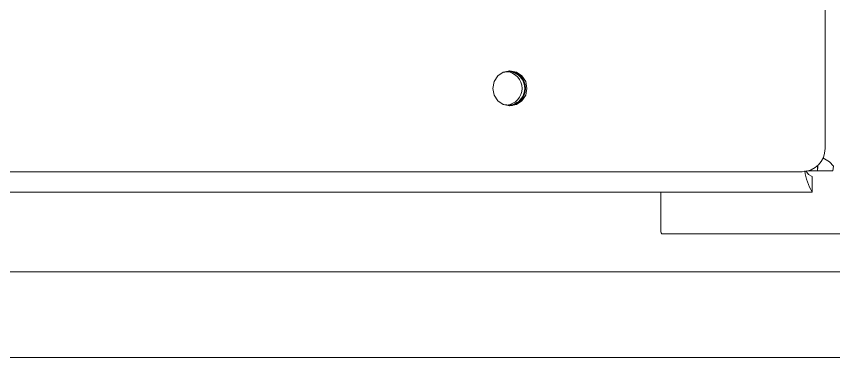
# Model space of a CAD drawing. Header units: millimetres. Extents: x 0 to 197, y 0 to 196.
# Drawn here: x 89.16 to 94.4, y 146.53 to 148.72 of the extents above; entities that cross this region are included whole.
import ezdxf

# ---------------------------------------------------------------- set-up
doc = ezdxf.new("R2010")
doc.units = ezdxf.units.MM

msp = doc.modelspace()

# ---------------------------------------------------------------- linework, layer by layer
at = {"color": 7, "linetype": 'Continuous', "lineweight": 15}
for p, q in [((94.3485, 147.8743), (94.3485, 156.2143)), ((94.2409, 147.7296), (94.3008, 147.7296)), ((94.3008, 147.7296), (94.3984, 147.7296)), ((77.6167, 147.7243), (94.2021, 147.7243)), ((94.2663, 147.6943), (94.2663, 147.5943)), ((94.2663, 147.5943), (77.3985, 147.5943)), ((93.2954, 147.3518), (93.2954, 147.5943)), ((96.0008, 147.3268), (93.3008, 147.3268)), ((81.8161, 146.5318), (153.5195, 146.5318))]:
    msp.add_line(p, q, dxfattribs=at)
at = {"color": 8, "linetype": 'Continuous', "lineweight": 15}
for p, q in [((94.3008, 147.7619), (94.3008, 147.7296)), ((75.1832, 147.0818), (153.5584, 147.0818))]:
    msp.add_line(p, q, dxfattribs=at)
at = {"color": 7, "linetype": 'Continuous', "lineweight": 15, "flags": 128}
for points in [[(92.4373, 148.2593), (92.429, 148.3023), (92.4051, 148.3388), (92.3695, 148.3632), (92.3275, 148.3718), (92.2855, 148.3632), (92.2498, 148.3388), (92.226, 148.3023), (92.2177, 148.2593), (92.226, 148.2162), (92.2498, 148.1797), (92.2855, 148.1553), (92.3275, 148.1468), (92.3695, 148.1553), (92.4051, 148.1797), (92.429, 148.2162), (92.4373, 148.2593)], [(94.3984, 147.7296), (94.4017, 147.7593), (94.3759, 147.789), (94.3342, 147.813)], [(94.2254, 147.7296), (94.243, 147.7064), (94.2663, 147.6943)], [(94.3008, 147.7296), (94.303, 147.7573), (94.2996, 147.7645)]]:
    msp.add_lwpolyline(points, dxfattribs=at)
at = {"color": 7, "linetype": 'Continuous', "lineweight": 15}
for centre, radius, start, end in [((92.3177, 148.2614), 0.105, 358.8256, 117.6616), ((92.2989, 148.2605), 0.1064, 359.3577, 84.5246), ((92.3163, 148.2606), 0.1113, 359.3391, 86.7349), ((92.3177, 148.2571), 0.105, 242.3381, 1.1744), ((92.2989, 148.2581), 0.1064, 275.4754, 0.6423), ((92.3163, 148.258), 0.1113, 273.2651, 0.6609), ((94.2003, 147.8725), 0.1482, 270.6987, 0.6821), ((94.5684, 147.7757), 0.3524, 187.519, 210.997), ((93.3283, 147.3458), 0.0334, 169.7323, 214.7468)]:
    msp.add_arc(centre, radius, start, end, dxfattribs=at)

doc.saveas('drawing.dxf')
